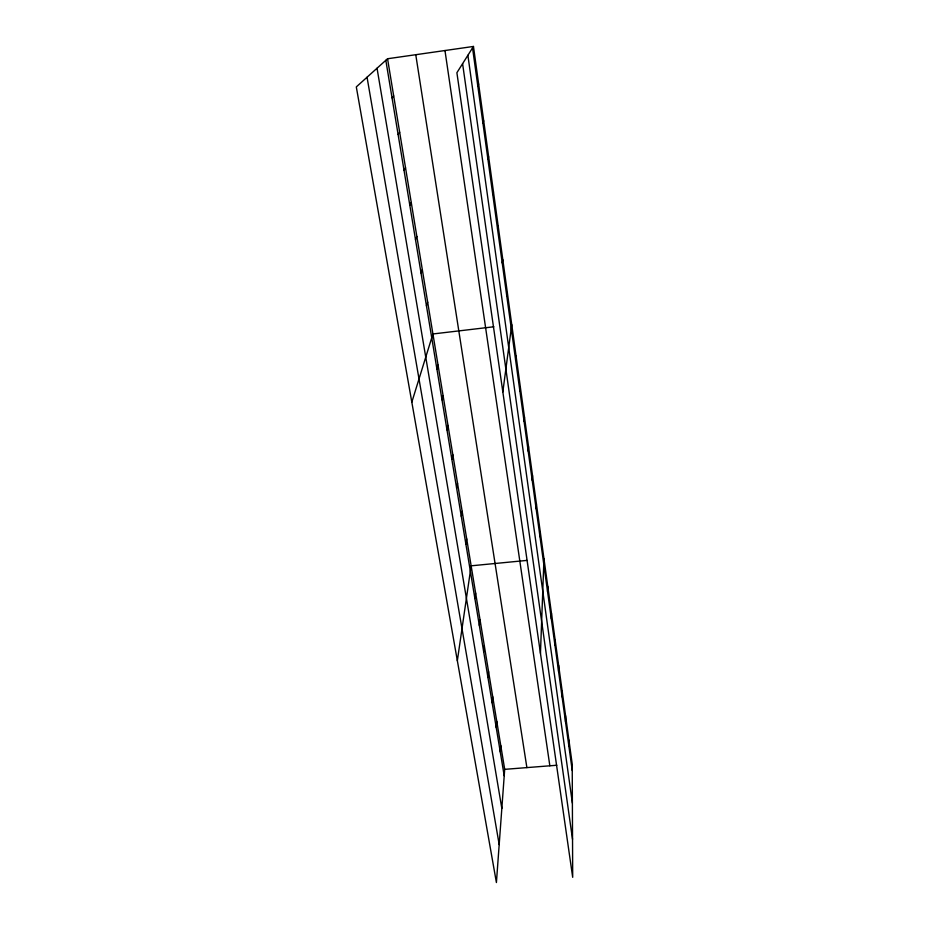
<?xml version="1.0" encoding="UTF-8"?>
<svg xmlns="http://www.w3.org/2000/svg" width="929" height="929" viewBox="0 0 929 929"><rect width="100%" height="100%" fill="white"/><g stroke="black" fill="none" stroke-linecap="round" stroke-linejoin="round"><path stroke-width="1.39" d="M565.54 721.914L565.564 715.69M562.091 696.901L562.138 690.804M558.573 671.4L558.643 665.431M554.985 645.376L555.089 639.558M551.315 618.83L551.454 613.163M547.576 591.75L547.75 586.234M540.457 653.331L543.964 558.759M539.993 536.73L540.225 531.551M536.138 508.79L536.405 503.785M532.201 480.281L532.503 475.462M387.556 58.748L504.691 769.351L496.411 882.55L356.306 86.908L387.556 58.748L473.465 46.45L572.218 764.044L572.694 877.313L456.894 72.717L473.465 46.45M528.183 451.169L528.52 446.547M500.266 751.956L500.777 745.604M524.084 421.452L524.455 417.028M496.249 727.628L496.783 721.392M492.138 702.823L492.718 696.715M519.903 391.109L520.31 386.894M487.957 677.531L488.573 671.551M483.684 651.74L484.346 645.899M515.618 360.104L516.071 356.109M479.329 625.426L480.026 619.736M474.893 598.59L475.625 593.05M502.833 391.945L511.751 324.662M457.347 660.693L471.142 565.819L526.929 560.408M506.781 296.061L507.327 292.542M465.87 544.069L466.695 538.855M461.295 516.385L462.166 511.356M502.217 262.965L502.81 259.702M456.615 488.143L457.532 483.289M451.854 459.321L452.818 454.653M497.549 229.138L498.188 226.142M446.977 429.883L447.999 425.412M442.007 399.83L443.075 395.568M492.776 194.533L493.462 191.815M436.932 369.138L438.058 365.097M487.899 159.138L488.631 156.722M411.826 402.152L432.926 333.964L493.868 326.776M426.434 305.746L427.677 302.169M482.894 122.918L483.695 120.805M421.023 272.998L422.323 269.677M415.484 239.531L416.854 236.465M477.785 85.851L478.632 84.063M409.817 205.297L411.257 202.51M404.022 170.286L405.532 167.789M398.1 134.473L399.667 132.266M392.038 97.824L393.687 95.931M504.691 769.351L556.831 765.252M367.048 77.223L499.187 844.577M377.035 68.223L501.834 808.404M385.825 60.304L504.215 775.831M415.762 54.706L526.882 767.609M444.968 50.526L549.84 765.798M462.596 63.683L572.531 839.305M467.891 55.287L572.38 803.097M472.547 47.902L572.241 770.513M568.92 740.099L568.92 746.451"/></g></svg>
